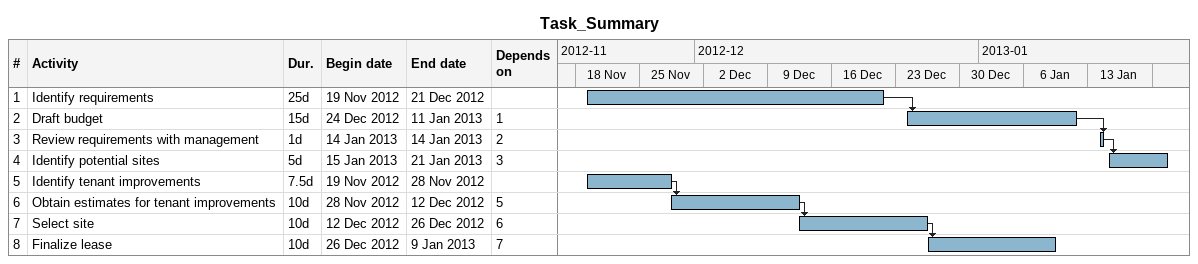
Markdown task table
Task_Summary

| ID | Task | Duration | Start | Finish | Predecessors |
|---|---|---|---|---|---|
| 1 | Identify requirements | 25d | 2012-11-19 | 2012-12-21 |  |
| 2 | Draft budget | 15d | 2012-12-24 | 2013-01-11 | 1 |
| 3 | Review requirements with management | 1d | 2013-01-14 | 2013-01-14 | 2 |
| 4 | Identify potential sites | 5d | 2013-01-15 | 2013-01-21 | 3 |
| 5 | Identify tenant improvements | 7.5d | 2012-11-19 | 2012-11-28 |  |
| 6 | Obtain estimates for tenant improvements | 10d | 2012-11-28 | 2012-12-12 | 5 |
| 7 | Select site | 10d | 2012-12-12 | 2012-12-26 | 6 |
| 8 | Finalize lease | 10d | 2012-12-26 | 2013-01-09 | 7 |
